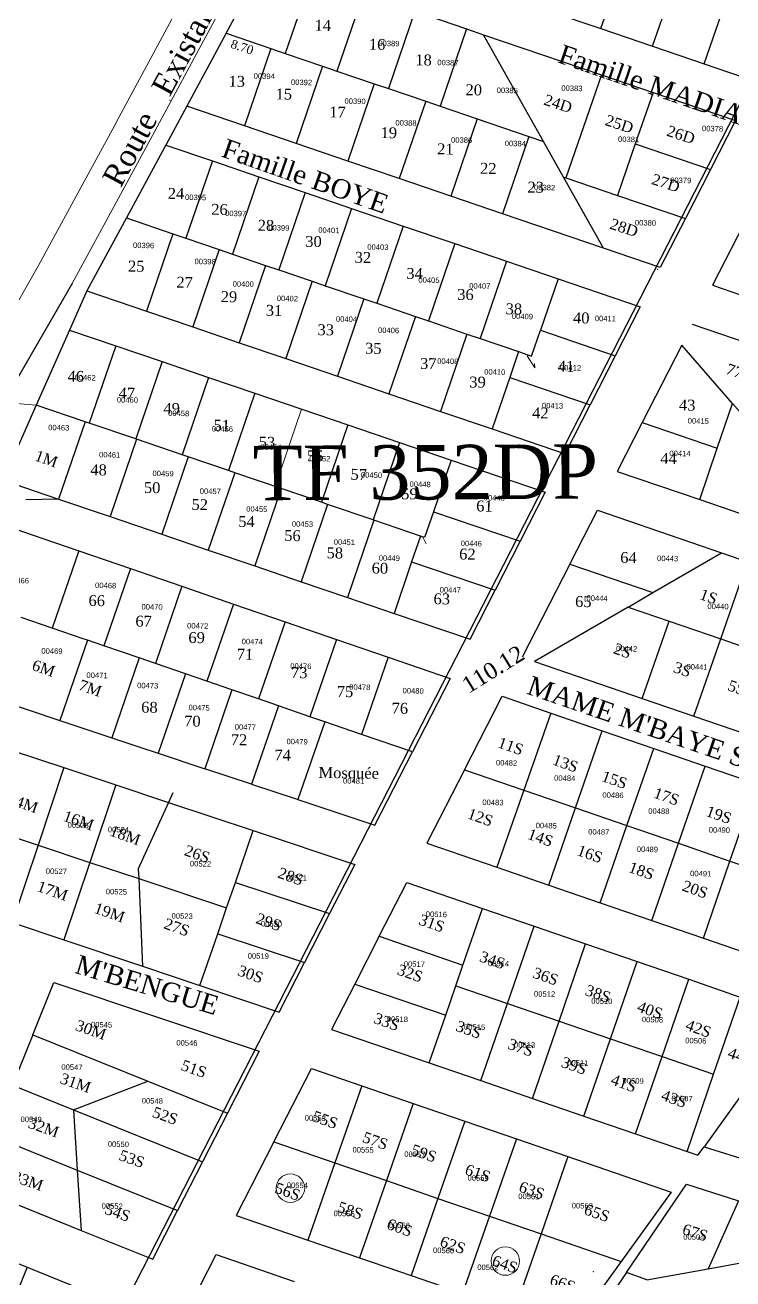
# Model space of a CAD drawing. Header units: metres. Extents: x 0 to 1324930, y 0 to 1631912.
# Drawn here: x 253159.7 to 253289.5, y 1630994.1 to 1631224.3 of the extents above; entities that cross this region are included whole.
import ezdxf
from ezdxf.enums import TextEntityAlignment as Align

# ---------------------------------------------------------------- set-up
doc = ezdxf.new("R2010")
doc.units = ezdxf.units.M
doc.header["$MEASUREMENT"] = 0
for name, color, linetype in [('A_revoir_niveau_0', 7, 'Continuous'), ('limites_parcelles', 7, 'Continuous'), ('numero_lot', 7, 'Continuous'), ('numero_parcelle', 7, 'Continuous'), ('toponymie', 7, 'Continuous')]:
    doc.layers.add(name, color=color, linetype=linetype)
for name, color, linetype, lineweight in [('LESTF', 1, 'Continuous', 0), ('Réquisition', 240, 'Continuous', 0), ('TF352DP', 3, 'Continuous', 0)]:
    doc.layers.add(name, color=color, linetype=linetype, lineweight=lineweight)
doc.styles.get("Standard").update_dxf_attribs({"font": 'txt.shx'})
doc.styles.add('Style-Arial', font='arial.ttf')

msp = doc.modelspace()

# ---------------------------------------------------------------- linework, layer by layer
at = {"layer": 'A_revoir_niveau_0', "lineweight": 13}
for p, q in [((253194.69533, 1631240.47072), (253176.46337, 1631206.54117)), ((253200.86149, 1631237.15735), (253182.62953, 1631203.2278)), ((253186.14316, 1631210.48168), (253186.46784, 1631210.37086)), ((253176.47745, 1631206.56724), (253161.82082, 1631179.56609)), ((253182.62953, 1631203.2278), (253168.29725, 1631176.82417)), ((253161.82082, 1631179.56609), (253105.22227, 1631080.55091)), ((253251.79324, 1631163.55152), (253253.18495, 1631161.35087)), ((253253.18495, 1631161.35087), (253253.13191, 1631162.16397)), ((253158.0256, 1631154.79647), (253161.7246, 1631154.51133)), ((253210.36541, 1631153.75729), (253205.51897, 1631139.55846)), ((253179.96778, 1631148.2841), (253179.96551, 1631148.27744)), ((253232.55631, 1631130.39525), (253233.24287, 1631129.04129))]:
    msp.add_line(p, q, dxfattribs=at)
at = {"layer": 'LESTF', "ltscale": 39.37}
msp.add_point((253263.89743, 1630995.40691), dxfattribs=at)
at = {"layer": 'limites_parcelles'}
for p, q in [((253265.29641, 1631223.62624), (253270.18741, 1631237.80711)), ((253196.54188, 1631222.78216), (253203.73821, 1631236.17545)), ((253212.24296, 1631233.27391), (253207.39712, 1631219.07685)), ((253274.76134, 1631220.39882), (253279.65228, 1631234.57952)), ((253284.22628, 1631217.1714), (253289.11716, 1631231.35193)), ((253221.70731, 1631230.04498), (253216.86102, 1631215.84657)), ((253231.17167, 1631226.81606), (253226.32491, 1631212.61629)), ((253231.17167, 1631226.81606), (253240.63602, 1631223.58713)), ((253255.83147, 1631226.85365), (253265.29641, 1631223.62624)), ((253196.54188, 1631222.78216), (253189.34546, 1631209.3887)), ((253196.54188, 1631222.78216), (253204.77591, 1631219.97154)), ((253240.63602, 1631223.58713), (253235.7888, 1631209.38601)), ((253240.63602, 1631223.58713), (253243.78808, 1631222.51175)), ((253254.79992, 1631202.897), (253243.78808, 1631222.51175)), ((253243.78808, 1631222.51175), (253265.40123, 1631215.13806)), ((253265.29641, 1631223.62624), (253274.76134, 1631220.39882)), ((253204.77591, 1631219.97154), (253199.93083, 1631205.7767)), ((253204.77591, 1631219.97154), (253207.39712, 1631219.07685)), ((253274.76134, 1631220.39882), (253284.22628, 1631217.1714)), ((253207.39712, 1631219.07685), (253214.2398, 1631216.74126)), ((253284.22628, 1631217.1714), (253293.69121, 1631213.94398)), ((253214.2398, 1631216.74126), (253209.39503, 1631202.54732)), ((253214.2398, 1631216.74126), (253216.86102, 1631215.84657)), ((253216.86102, 1631215.84657), (253223.7037, 1631213.51098)), ((253265.40123, 1631215.13806), (253258.88034, 1631196.2315)), ((253265.40123, 1631215.13806), (253274.86564, 1631211.90911)), ((253223.7037, 1631213.51098), (253218.85923, 1631199.31794)), ((253223.7037, 1631213.51098), (253226.32491, 1631212.61629)), ((253226.32491, 1631212.61629), (253233.16759, 1631210.2807)), ((253233.16759, 1631210.2807), (253228.32343, 1631196.08856)), ((253233.16759, 1631210.2807), (253235.7888, 1631209.38601)), ((253274.86564, 1631211.90911), (253271.60576, 1631202.45748)), ((253274.86564, 1631211.90911), (253290.00751, 1631206.7432)), ((253189.34546, 1631209.3887), (253185.50736, 1631202.24552)), ((253199.93083, 1631205.7767), (253189.34546, 1631209.3887)), ((253235.7888, 1631209.38601), (253242.63148, 1631207.05042)), ((253209.39503, 1631202.54732), (253199.93083, 1631205.7767)), ((253242.63148, 1631207.05042), (253237.78764, 1631192.85918)), ((253242.63148, 1631207.05042), (253252.09538, 1631203.82014)), ((253290.00751, 1631206.7432), (253285.404, 1631197.75218)), ((253252.09538, 1631203.82014), (253247.25184, 1631189.6298)), ((253252.09538, 1631203.82014), (253254.79992, 1631202.897)), ((253185.26916, 1631201.80219), (253178.25119, 1631188.87253)), ((253185.50736, 1631202.24552), (253185.26916, 1631201.80219)), ((253185.50736, 1631202.24552), (253194.02489, 1631199.33826)), ((253218.85923, 1631199.31794), (253209.39503, 1631202.54732)), ((253258.4628, 1631196.37388), (253254.79992, 1631202.897)), ((253271.60576, 1631202.45748), (253268.34521, 1631193.00391)), ((253271.60576, 1631202.45748), (253285.404, 1631197.75218)), ((253194.02489, 1631199.33826), (253189.17947, 1631185.14241)), ((253194.02489, 1631199.33826), (253202.5424, 1631196.431)), ((253228.32343, 1631196.08856), (253218.85923, 1631199.31794)), ((253202.5424, 1631196.431), (253197.69698, 1631182.23516)), ((253202.5424, 1631196.431), (253211.0599, 1631193.52375)), ((253237.78764, 1631192.85918), (253228.32343, 1631196.08856)), ((253265.8045, 1631183.29925), (253258.4628, 1631196.37388)), ((253258.4628, 1631196.37388), (253258.88034, 1631196.2315)), ((253258.88034, 1631196.2315), (253268.34521, 1631193.00391)), ((253285.404, 1631197.75218), (253280.79849, 1631188.75725)), ((253211.0599, 1631193.52375), (253206.21448, 1631179.32791)), ((253211.0599, 1631193.52375), (253219.57741, 1631190.6165)), ((253247.25184, 1631189.6298), (253237.78764, 1631192.85918)), ((253268.34521, 1631193.00391), (253280.79849, 1631188.75725)), ((253219.57741, 1631190.6165), (253214.73199, 1631176.42066)), ((253219.57741, 1631190.6165), (253229.0413, 1631187.38622)), ((253265.8045, 1631183.29925), (253247.25184, 1631189.6298)), ((253292.67205, 1631189.99101), (253285.76998, 1631176.4965)), ((253178.25119, 1631188.87253), (253170.99099, 1631175.49657)), ((253178.25119, 1631188.87253), (253186.76833, 1631185.9654)), ((253229.0413, 1631187.38622), (253224.19588, 1631173.19038)), ((253229.0413, 1631187.38622), (253238.50519, 1631184.15594)), ((253280.79849, 1631188.75725), (253276.18956, 1631179.75565)), ((253186.76833, 1631185.9654), (253181.92208, 1631171.76714)), ((253186.76833, 1631185.9654), (253189.17947, 1631185.14241)), ((253189.17947, 1631185.14241), (253195.28583, 1631183.05815)), ((253195.28583, 1631183.05815), (253190.43998, 1631168.86104)), ((253195.28583, 1631183.05815), (253197.69698, 1631182.23516)), ((253238.50519, 1631184.15594), (253233.65977, 1631169.9601)), ((253238.50519, 1631184.15594), (253247.96909, 1631180.92566)), ((253276.18956, 1631179.75565), (253265.8045, 1631183.29925)), ((253197.69698, 1631182.23516), (253203.80334, 1631180.1509)), ((253203.80334, 1631180.1509), (253198.95788, 1631165.95493)), ((253203.80334, 1631180.1509), (253206.21448, 1631179.32791)), ((253247.96909, 1631180.92566), (253243.12367, 1631166.72982)), ((253247.96909, 1631180.92566), (253257.43298, 1631177.69538)), ((253206.21448, 1631179.32791), (253212.32084, 1631177.24365)), ((253257.43298, 1631177.69538), (253254.2027, 1631168.23149)), ((253257.43298, 1631177.69538), (253272.5176, 1631172.5466)), ((253168.29725, 1631176.82417), (253106.89879, 1631070.53971)), ((253170.99099, 1631175.49657), (253167.80618, 1631168.28389)), ((253170.99099, 1631175.49657), (253181.92208, 1631171.76714)), ((253212.32084, 1631177.24365), (253207.47577, 1631163.04883)), ((253212.32084, 1631177.24365), (253214.73199, 1631176.42066)), ((253214.73199, 1631176.42066), (253221.80067, 1631174.00793)), ((253285.76998, 1631176.4965), (253299.35405, 1631171.86423)), ((253221.80067, 1631174.00793), (253216.95604, 1631159.81439)), ((253221.80067, 1631174.00793), (253224.19588, 1631173.19038)), ((253224.19588, 1631173.19038), (253231.26456, 1631170.77765)), ((253181.92208, 1631171.76714), (253190.43998, 1631168.86104)), ((253231.26456, 1631170.77765), (253226.42036, 1631156.58539)), ((253231.26456, 1631170.77765), (253233.65977, 1631169.9601)), ((253272.5176, 1631172.5466), (253267.91672, 1631163.55047)), ((253190.43998, 1631168.86104), (253198.95788, 1631165.95493)), ((253233.65977, 1631169.9601), (253240.72846, 1631167.54737)), ((253299.45599, 1631163.37711), (253282.08887, 1631169.29942)), ((253167.80618, 1631168.28389), (253161.72478, 1631154.51127)), ((253167.80618, 1631168.28389), (253176.29539, 1631165.3863)), ((253240.72846, 1631167.54737), (253235.88469, 1631153.35638)), ((253240.72846, 1631167.54737), (253243.12367, 1631166.72982)), ((253243.12367, 1631166.72982), (253250.19235, 1631164.31709)), ((253252.58756, 1631163.49954), (253254.2027, 1631168.23149)), ((253254.2027, 1631168.23149), (253267.91672, 1631163.55047)), ((253176.29539, 1631165.3863), (253171.45033, 1631151.1915)), ((253176.29539, 1631165.3863), (253184.8129, 1631162.47905)), ((253198.95788, 1631165.95493), (253207.47577, 1631163.04883)), ((253250.19235, 1631164.31709), (253248.57721, 1631159.58514)), ((253250.19235, 1631164.31709), (253252.58756, 1631163.49954)), ((253280.14077, 1631165.4906), (253272.88612, 1631151.30674)), ((253289.45653, 1631154.82357), (253280.14077, 1631165.4906)), ((253184.8129, 1631162.47905), (253179.96778, 1631148.2841)), ((253184.8129, 1631162.47905), (253193.3304, 1631159.57179)), ((253207.47577, 1631163.04883), (253216.95604, 1631159.81439)), ((253267.91672, 1631163.55047), (253263.31584, 1631154.55435)), ((253193.3304, 1631159.57179), (253188.48524, 1631145.3767)), ((253193.3304, 1631159.57179), (253201.84791, 1631156.66454)), ((253216.95604, 1631159.81439), (253226.42036, 1631156.58539)), ((253248.57721, 1631159.58514), (253245.34902, 1631150.12738)), ((253248.57721, 1631159.58514), (253263.31584, 1631154.55435)), ((253201.84791, 1631156.66454), (253197.0027, 1631142.46931)), ((253201.84791, 1631156.66454), (253218.88292, 1631150.85004)), ((253226.42036, 1631156.58539), (253235.88469, 1631153.35638)), ((253286.65602, 1631146.61111), (253289.45653, 1631154.82357)), ((253294.51007, 1631149.037), (253289.45653, 1631154.82357)), ((253161.72478, 1631154.51127), (253155.64234, 1631140.73631)), ((253170.67889, 1631151.45482), (253161.72478, 1631154.51127)), ((253235.88469, 1631153.35638), (253245.34902, 1631150.12738)), ((253258.71889, 1631145.5659), (253263.31584, 1631154.55435)), ((253170.67889, 1631151.45482), (253165.83311, 1631137.25793)), ((253171.45033, 1631151.1915), (253170.67889, 1631151.45482)), ((253179.96778, 1631148.2841), (253171.45033, 1631151.1915)), ((253218.88292, 1631150.85004), (253214.03761, 1631136.65452)), ((253218.88292, 1631150.85004), (253228.34681, 1631147.61976)), ((253245.34902, 1631150.12738), (253258.71889, 1631145.5659)), ((253272.88612, 1631151.30674), (253268.28474, 1631142.3104)), ((253272.88612, 1631151.30674), (253286.65602, 1631146.61111)), ((253180.14273, 1631148.22439), (253175.297, 1631134.02765)), ((253180.14273, 1631148.22439), (253179.96778, 1631148.2841)), ((253188.48524, 1631145.3767), (253180.14273, 1631148.22439)), ((253228.34681, 1631147.61976), (253223.50145, 1631133.42408)), ((253228.34681, 1631147.61976), (253237.81071, 1631144.38948)), ((253283.42845, 1631137.14629), (253286.65602, 1631146.61111)), ((253189.60657, 1631144.99394), (253184.7609, 1631130.79737)), ((253189.60657, 1631144.99394), (253188.48524, 1631145.3767)), ((253197.0027, 1631142.46931), (253189.60657, 1631144.99394)), ((253237.81071, 1631144.38948), (253234.58042, 1631134.92558)), ((253237.81071, 1631144.38948), (253255.09801, 1631138.48886)), ((253198.12402, 1631142.08655), (253193.2784, 1631127.89012)), ((253198.12402, 1631142.08655), (253197.0027, 1631142.46931)), ((253206.64148, 1631139.17915), (253198.12402, 1631142.08655)), ((253268.28474, 1631142.3104), (253283.42845, 1631137.14629)), ((253155.64234, 1631140.73631), (253165.83311, 1631137.25793)), ((253206.64148, 1631139.17915), (253201.79591, 1631124.98287)), ((253214.03761, 1631136.65452), (253206.64148, 1631139.17915)), ((253165.83311, 1631137.25793), (253159.8175, 1631137.09686)), ((253165.83311, 1631137.25793), (253175.297, 1631134.02765)), ((253215.15893, 1631136.27176), (253210.31341, 1631122.07561)), ((253215.15893, 1631136.27176), (253214.03761, 1631136.65452)), ((253223.50145, 1631133.42408), (253215.15893, 1631136.27176)), ((253255.09801, 1631138.48886), (253250.49683, 1631129.49289)), ((253283.42845, 1631137.14629), (253296.54048, 1631132.675)), ((253175.297, 1631134.02765), (253184.7609, 1631130.79737)), ((253234.58042, 1631134.92558), (253232.96529, 1631130.19364)), ((253234.58042, 1631134.92558), (253250.49683, 1631129.49289)), ((253259.58998, 1631125.31092), (253264.64954, 1631135.20307)), ((253264.64954, 1631135.20307), (253287.4178, 1631127.37065)), ((253154.40566, 1631132.94203), (253162.93345, 1631130.00842)), ((253223.67639, 1631133.36436), (253218.83091, 1631119.16836)), ((253223.67639, 1631133.36436), (253223.50145, 1631133.42408)), ((253232.19384, 1631130.45697), (253223.67639, 1631133.36436)), ((253162.93345, 1631130.00842), (253169.53551, 1631127.73745)), ((253184.7609, 1631130.79737), (253193.2784, 1631127.89012)), ((253232.19384, 1631130.45697), (253230.5787, 1631125.725)), ((253232.96529, 1631130.19364), (253232.19384, 1631130.45697)), ((253250.49683, 1631129.49289), (253245.89564, 1631120.49692)), ((253169.53551, 1631127.73745), (253164.65608, 1631113.55333)), ((253169.53551, 1631127.73745), (253178.99171, 1631124.48472)), ((253193.2784, 1631127.89012), (253201.79591, 1631124.98287)), ((253274.84815, 1631120.06191), (253287.4178, 1631127.37065)), ((253287.4178, 1631127.37065), (253292.21373, 1631125.72139)), ((253201.79591, 1631124.98287), (253210.31341, 1631122.07561)), ((253230.5787, 1631125.725), (253227.34842, 1631116.26111)), ((253230.5787, 1631125.725), (253245.89564, 1631120.49692)), ((253259.58998, 1631125.31092), (253250.85073, 1631108.22447)), ((253259.58998, 1631125.31092), (253274.84815, 1631120.06191)), ((253287.28469, 1631111.5537), (253292.21373, 1631125.72139)), ((253178.99171, 1631124.48472), (253174.1122, 1631110.30035)), ((253178.99171, 1631124.48472), (253188.44791, 1631121.23199)), ((253188.44791, 1631121.23199), (253183.56831, 1631107.04737)), ((253188.44791, 1631121.23199), (253197.90411, 1631117.97926)), ((253210.31341, 1631122.07561), (253218.83091, 1631119.16836)), ((253241.29445, 1631111.50096), (253245.89564, 1631120.49692)), ((253197.90411, 1631117.97926), (253193.02443, 1631103.79439)), ((253197.90411, 1631117.97926), (253207.36031, 1631114.72653)), ((253218.83091, 1631119.16836), (253227.34842, 1631116.26111)), ((253270.27753, 1631117.40427), (253274.84815, 1631120.06191)), ((253164.65608, 1631113.55333), (253158.98241, 1631115.50511)), ((253227.34842, 1631116.26111), (253241.29445, 1631111.50096)), ((253270.27753, 1631117.40427), (253253.13725, 1631107.43789)), ((253270.27753, 1631117.40427), (253277.82852, 1631114.80669)), ((253170.33342, 1631111.60028), (253164.65608, 1631113.55333)), ((253207.36031, 1631114.72653), (253202.48054, 1631100.54142)), ((253207.36031, 1631114.72653), (253216.81651, 1631111.4738)), ((253272.89968, 1631100.63949), (253277.82852, 1631114.80669)), ((253277.82852, 1631114.80669), (253287.28469, 1631111.5537)), ((253171.14664, 1631111.32052), (253166.07894, 1631096.58915)), ((253171.14664, 1631111.32052), (253170.33342, 1631111.60028)), ((253174.1122, 1631110.30035), (253171.14664, 1631111.32052)), ((253216.81651, 1631111.4738), (253211.93666, 1631097.28844)), ((253216.81651, 1631111.4738), (253226.27271, 1631108.22106)), ((253282.35583, 1631097.38652), (253287.28469, 1631111.5537)), ((253287.28469, 1631111.5537), (253296.74087, 1631108.30072)), ((253180.60276, 1631108.06754), (253174.1122, 1631110.30035)), ((253180.60276, 1631108.06754), (253175.56436, 1631093.42138)), ((253183.56831, 1631107.04737), (253180.60276, 1631108.06754)), ((253189.11326, 1631105.13986), (253183.56831, 1631107.04737)), ((253226.27271, 1631108.22106), (253221.39278, 1631094.03546)), ((253226.27271, 1631108.22106), (253237.62041, 1631104.3177)), ((253253.13725, 1631107.43789), (253272.89968, 1631100.63949)), ((253189.11326, 1631105.13986), (253184.10368, 1631090.57744)), ((253193.02443, 1631103.79439), (253189.11326, 1631105.13986)), ((253237.62041, 1631104.3177), (253230.72017, 1631090.82676)), ((253197.62377, 1631102.21218), (253192.63695, 1631087.71596)), ((253197.62377, 1631102.21218), (253193.02443, 1631103.79439)), ((253202.48054, 1631100.54142), (253197.62377, 1631102.21218)), ((253153.87715, 1631100.66408), (253166.07894, 1631096.58915)), ((253206.13427, 1631099.2845), (253202.48054, 1631100.54142)), ((253240.2717, 1631087.54097), (253247.17105, 1631101.03017)), ((253247.17105, 1631101.03017), (253256.08665, 1631097.96315)), ((253272.89968, 1631100.63949), (253282.35583, 1631097.38652)), ((253206.13427, 1631099.2845), (253201.19006, 1631084.91212)), ((253211.93666, 1631097.28844), (253206.13427, 1631099.2845)), ((253214.64478, 1631096.35682), (253211.93666, 1631097.28844)), ((253256.08665, 1631097.96315), (253251.15782, 1631083.79605)), ((253256.08665, 1631097.96315), (253265.54283, 1631094.71017)), ((253282.35583, 1631097.38652), (253291.81201, 1631094.13354)), ((253166.07894, 1631096.58915), (253175.56436, 1631093.42138)), ((253214.64478, 1631096.35682), (253209.72877, 1631082.06644)), ((253221.39278, 1631094.03546), (253214.64478, 1631096.35682)), ((253175.56436, 1631093.42138), (253180.73139, 1631091.6958)), ((253230.72017, 1631090.82676), (253221.39278, 1631094.03546)), ((253260.61399, 1631080.54306), (253265.54283, 1631094.71017)), ((253265.54283, 1631094.71017), (253274.99901, 1631091.45718)), ((253157.3243, 1631091.09861), (253166.81132, 1631087.93688)), ((253180.73139, 1631091.6958), (253184.10368, 1631090.57744)), ((253184.10368, 1631090.57744), (253192.63695, 1631087.71596)), ((253223.835, 1631077.36529), (253230.72017, 1631090.82676)), ((253270.07014, 1631077.29007), (253274.99901, 1631091.45718)), ((253274.99901, 1631091.45718), (253284.45519, 1631088.2042)), ((253166.81132, 1631087.93688), (253162.06874, 1631073.70636)), ((253166.81132, 1631087.93688), (253176.29833, 1631084.77516)), ((253279.52628, 1631074.03708), (253284.45519, 1631088.2042)), ((253284.45519, 1631088.2042), (253293.91137, 1631084.95122)), ((253201.19006, 1631084.91212), (253192.63695, 1631087.71596)), ((253240.2717, 1631087.54097), (253233.37224, 1631074.05156)), ((253240.2717, 1631087.54097), (253251.15782, 1631083.79605)), ((253176.29833, 1631084.77516), (253171.55575, 1631070.54464)), ((253176.29833, 1631084.77516), (253185.99887, 1631081.54229)), ((253186.79518, 1631083.28689), (253185.99887, 1631081.54229)), ((253201.19006, 1631084.91212), (253209.58418, 1631082.11463)), ((253251.15782, 1631083.79605), (253246.22892, 1631069.62879)), ((253251.15782, 1631083.79605), (253260.61399, 1631080.54306)), ((253288.98243, 1631070.78409), (253293.91137, 1631084.95122)), ((253185.99887, 1631081.54229), (253180.42971, 1631069.34109)), ((253185.99887, 1631081.54229), (253201.53162, 1631076.36572)), ((253209.58418, 1631082.11463), (253209.72877, 1631082.06644)), ((253209.72877, 1631082.06644), (253223.835, 1631077.36529)), ((253255.73452, 1631066.3588), (253260.61397, 1631080.54298)), ((253260.61397, 1631080.54298), (253260.61399, 1631080.54306)), ((253260.61399, 1631080.54306), (253270.07014, 1631077.29007)), ((253152.58172, 1631076.86808), (253162.06874, 1631073.70636)), ((253198.26479, 1631066.86928), (253201.53162, 1631076.36572)), ((253201.53162, 1631076.36572), (253220.15009, 1631070.16077)), ((253265.19064, 1631063.10584), (253270.07012, 1631077.29001)), ((253270.07012, 1631077.29001), (253270.07014, 1631077.29007)), ((253270.07014, 1631077.29007), (253279.52628, 1631074.03708)), ((253233.37224, 1631074.05156), (253246.22892, 1631069.62879)), ((253162.06874, 1631073.70636), (253157.32615, 1631059.47583)), ((253162.06874, 1631073.70636), (253171.55575, 1631070.54464)), ((253274.64677, 1631059.85288), (253279.52627, 1631074.03704)), ((253279.52627, 1631074.03704), (253279.52628, 1631074.03708)), ((253279.52628, 1631074.03708), (253288.98243, 1631070.78409)), ((253171.55575, 1631070.54464), (253166.81317, 1631056.31411)), ((253171.55575, 1631070.54464), (253180.51054, 1631067.56029)), ((253220.15009, 1631070.16077), (253215.54143, 1631061.15018)), ((253246.22892, 1631069.62879), (253255.73452, 1631066.3588)), ((253284.10289, 1631056.59991), (253288.98242, 1631070.78407)), ((253288.98242, 1631070.78407), (253288.98243, 1631070.78409)), ((253288.98243, 1631070.78409), (253298.43857, 1631067.53111)), ((253180.42971, 1631069.34109), (253180.51054, 1631067.56029)), ((253180.51054, 1631067.56029), (253181.23918, 1631051.50638)), ((253180.51054, 1631067.56029), (253196.65195, 1631062.18088)), ((253196.65195, 1631062.18088), (253198.26479, 1631066.86928)), ((253198.26479, 1631066.86928), (253215.54143, 1631061.15018)), ((253224.633, 1631056.96511), (253229.69256, 1631066.85727)), ((253229.69256, 1631066.85727), (253243.5831, 1631062.07884)), ((253255.73452, 1631066.3588), (253265.19064, 1631063.10584)), ((253265.19064, 1631063.10584), (253274.64677, 1631059.85288)), ((253195.01156, 1631057.4124), (253196.65195, 1631062.18088)), ((253215.54143, 1631061.15018), (253210.94183, 1631052.15731)), ((253240.00484, 1631051.67711), (253243.5831, 1631062.07884)), ((253243.5831, 1631062.07884), (253253.03922, 1631058.82588)), ((253157.32615, 1631059.47583), (253166.81317, 1631056.31411)), ((253248.15977, 1631044.64169), (253253.03922, 1631058.82588)), ((253253.03922, 1631058.82588), (253262.49534, 1631055.57291)), ((253274.64677, 1631059.85288), (253284.10289, 1631056.59991)), ((253166.81317, 1631056.31411), (253181.23918, 1631051.50638)), ((253191.75854, 1631047.95612), (253195.01156, 1631057.4124)), ((253195.01156, 1631057.4124), (253210.94183, 1631052.15731)), ((253224.633, 1631056.96511), (253220.14838, 1631048.19706)), ((253224.633, 1631056.96511), (253240.00484, 1631051.67711)), ((253284.10289, 1631056.59991), (253293.55901, 1631053.34695)), ((253257.61589, 1631041.38873), (253262.49534, 1631055.57291)), ((253262.49534, 1631055.57291), (253271.95146, 1631052.31995)), ((253181.23918, 1631051.50638), (253191.75854, 1631047.95612)), ((253206.2854, 1631043.05334), (253210.94183, 1631052.15731)), ((253238.70365, 1631047.89466), (253240.00484, 1631051.67711)), ((253267.07201, 1631038.13577), (253271.95146, 1631052.31995)), ((253271.95146, 1631052.31995), (253281.40758, 1631049.06699)), ((253276.52814, 1631034.8828), (253281.40758, 1631049.06699)), ((253281.40758, 1631049.06699), (253290.8637, 1631045.81402)), ((253161.10293, 1631038.89935), (253164.96011, 1631048.4633)), ((253164.96011, 1631048.4633), (253202.62045, 1631035.88785)), ((253191.75854, 1631047.95612), (253206.2854, 1631043.05334)), ((253220.14838, 1631048.19706), (253215.89375, 1631039.87866)), ((253220.14838, 1631048.19706), (253236.8332, 1631042.45739)), ((253236.8332, 1631042.45739), (253238.70365, 1631047.89466)), ((253238.70365, 1631047.89466), (253248.15977, 1631044.64169)), ((253243.28033, 1631030.45751), (253248.15977, 1631044.64169)), ((253248.15977, 1631044.64169), (253257.61589, 1631041.38873)), ((253285.98426, 1631031.62984), (253290.8637, 1631045.81402)), ((253233.82421, 1631033.71048), (253236.8332, 1631042.45739)), ((253215.89375, 1631039.87866), (253233.82421, 1631033.71048)), ((253252.73645, 1631027.20455), (253257.61589, 1631041.38873)), ((253257.61589, 1631041.38873), (253267.07201, 1631038.13577)), ((253161.10293, 1631038.89935), (253157.36262, 1631029.62518)), ((253161.10293, 1631038.89935), (253182.19752, 1631030.39181)), ((253262.19257, 1631023.95159), (253267.07201, 1631038.13577)), ((253267.07201, 1631038.13577), (253276.52814, 1631034.8828)), ((253202.62045, 1631035.88785), (253196.79767, 1631024.5035)), ((253205.31467, 1631019.19506), (253212.21407, 1631032.68437)), ((253212.21407, 1631032.68437), (253221.42437, 1631029.51597)), ((253233.82421, 1631033.71048), (253243.28033, 1631030.45751)), ((253271.64869, 1631020.69862), (253276.52814, 1631034.8828)), ((253276.52814, 1631034.8828), (253285.98426, 1631031.62984)), ((253168.53403, 1631025.1197), (253182.19752, 1631030.39181)), ((253182.19752, 1631030.39181), (253196.79767, 1631024.5035)), ((253243.28033, 1631030.45751), (253252.73645, 1631027.20455)), ((253281.10481, 1631017.44566), (253285.98426, 1631031.62984)), ((253293.73995, 1631031.52166), (253284.21516, 1631018.30938)), ((253157.36262, 1631029.62518), (253168.53403, 1631025.1197)), ((253221.42437, 1631029.51597), (253216.4955, 1631015.34879)), ((253221.42437, 1631029.51597), (253230.88043, 1631026.26302)), ((253230.88043, 1631026.26302), (253225.95168, 1631012.0958)), ((253230.88043, 1631026.26302), (253240.33673, 1631023.01)), ((253252.73645, 1631027.20455), (253262.19257, 1631023.95159)), ((253168.53403, 1631025.1197), (253169.25723, 1631014.04539)), ((253168.53403, 1631025.1197), (253192.22574, 1631015.56474)), ((253196.79767, 1631024.5035), (253192.22574, 1631015.56474)), ((253262.19257, 1631023.95159), (253271.64869, 1631020.69862)), ((253240.33673, 1631023.01), (253235.40786, 1631008.84282)), ((253240.33673, 1631023.01), (253249.79291, 1631019.75702)), ((253153.62231, 1631020.35102), (253169.25723, 1631014.04539)), ((253205.31467, 1631019.19506), (253198.41526, 1631005.70576)), ((253205.31467, 1631019.19506), (253216.4955, 1631015.34879)), ((253249.79291, 1631019.75702), (253244.86404, 1631005.58984)), ((253249.79291, 1631019.75702), (253259.24908, 1631016.50404)), ((253271.64869, 1631020.69862), (253281.10481, 1631017.44566)), ((253259.24908, 1631016.50404), (253254.32022, 1631002.33685)), ((253259.24908, 1631016.50404), (253278.21117, 1631009.98096)), ((253281.10481, 1631017.44566), (253283.09816, 1631016.75993)), ((253283.09816, 1631016.75993), (253284.21516, 1631018.30938)), ((253284.21516, 1631018.30938), (253298.68481, 1631013.75498)), ((253192.22574, 1631015.56474), (253187.65381, 1631006.62597)), ((253216.4955, 1631015.34879), (253211.56664, 1631001.18161)), ((253216.4955, 1631015.34879), (253225.95168, 1631012.0958)), ((253169.25723, 1631014.04539), (253169.98042, 1631002.97108)), ((253169.25723, 1631014.04539), (253187.65381, 1631006.62597)), ((253225.95168, 1631012.0958), (253221.02282, 1630997.92862)), ((253225.95168, 1631012.0958), (253235.40786, 1631008.84282)), ((253149.882, 1631011.07686), (253169.98042, 1631002.97108)), ((253278.21117, 1631009.98096), (253269.04807, 1630997.27038)), ((253270.00142, 1630995.23408), (253280.99363, 1631011.44371)), ((253280.99363, 1631011.44371), (253290.52165, 1631008.40778)), ((253235.40786, 1631008.84282), (253230.479, 1630994.67564)), ((253235.40786, 1631008.84282), (253244.86404, 1631005.58984)), ((253290.52165, 1631008.40778), (253284.96118, 1630995.92511)), ((253183.08188, 1630997.6872), (253187.65381, 1631006.62597)), ((253198.41526, 1631005.70576), (253211.56664, 1631001.18161)), ((253244.86404, 1631005.58984), (253239.93517, 1630991.42266)), ((253244.86404, 1631005.58984), (253254.32022, 1631002.33685)), ((253169.98042, 1631002.97108), (253183.08188, 1630997.6872)), ((253146.14169, 1631001.8027), (253160.05294, 1630996.19223)), ((253211.56664, 1631001.18161), (253221.02282, 1630997.92862)), ((253254.32022, 1631002.33685), (253249.85822, 1630989.51161)), ((253254.32022, 1631002.33685), (253269.04807, 1630997.27038)), ((253190.13598, 1630989.51859), (253194.73558, 1630998.51146)), ((253194.73558, 1630998.51146), (253209.06287, 1630993.58279)), ((253284.96118, 1630995.92511), (253305.8962, 1630999.72394)), ((253160.05294, 1630996.19223), (253156.31263, 1630986.91807)), ((253160.05294, 1630996.19223), (253178.50995, 1630988.74844)), ((253221.02282, 1630997.92862), (253230.479, 1630994.67564)), ((253269.04807, 1630997.27038), (253265.53269, 1630992.39403)), ((253273.73584, 1630993.88818), (253284.96118, 1630995.92511)), ((253230.479, 1630994.67564), (253239.93517, 1630991.42266)), ((253270.00142, 1630995.23408), (253268.43665, 1630992.92661)), ((253273.73584, 1630993.88818), (253270.00142, 1630995.23408))]:
    msp.add_line(p, q, dxfattribs=at)
at = {"layer": 'numero_lot', "color": 7, "linetype": 'Continuous', "lineweight": 0}
for centre in [(253208.35231, 1631010.72435), (253247.77665, 1630997.32428)]:
    msp.add_circle(centre, 2.61034, dxfattribs=at)
at = {"layer": 'Réquisition', "color": 3, "linetype": 'Continuous', "lineweight": 30, "flags": 128}
msp.add_lwpolyline([(252787.34363, 1631264.56264), (252785.57218, 1631266.59051), (252919.67487, 1631550.18112), (253390.59576, 1631404.86773), (253306.19364, 1631240.01125), (253168.72206, 1630971.49661), (253153.60372, 1630907.48978), (253094.07384, 1630867.53995), (253056.73275, 1630885.56241), (253022.25866, 1630902.19928), (252999.27585, 1630926.56402), (252977.69769, 1631019.6167), (252971.26818, 1631047.34472), (252936.0215, 1631044.60745), (252827.13568, 1631095.21058), (252828.79753, 1631106.77909), (252825.9435, 1631119.5049), (252825.16973, 1631185.88185), (252815.5313, 1631221.34383), (252787.34363, 1631264.56264)], close=True, dxfattribs=at)
at = {"layer": 'TF352DP'}
msp.add_point((253275.70754, 1631179.45631), dxfattribs=at)

# ---------------------------------------------------------------- texts
at = {"layer": 'numero_lot', "color": 7, "linetype": 'Continuous', "lineweight": 0, "char_height": 2, "line_spacing_factor": 0.6}
for s, insert, attachment_point, rotation in [('\\fTimes New Roman|b0|i0|c00|p23;14', (253214.28079, 1631224.22835), 5, 359.1796687), ('\\fTimes New Roman|b0|i0|c00|p23;16', (253224.24867, 1631220.73421), 5, 359.1796687), ('\\fTimes New Roman|b0|i0|c00|p23;18', (253232.77683, 1631217.86486), 5, 359.1796687), ('\\fTimes New Roman|b0|i0|c00|p23;13', (253198.50284, 1631213.93951), 5, 359.1796687), ('\\fTimes New Roman|b0|i0|c00|p23;15', (253207.13569, 1631211.59898), 5, 359.1796687), ('\\fTimes New Roman|b0|i0|c00|p23;20', (253241.98161, 1631212.36829), 5, 359.1796687), ('\\fTimes New Roman|b0|i0|c00|p23;24D', (253254.66897, 1631209.70302), 7, 341.9863285), ('\\fTimes New Roman|b0|i0|c00|p23;17', (253216.98899, 1631208.31477), 5, 359.1796687), ('\\fTimes New Roman|b0|i0|c00|p23;25D', (253265.90162, 1631205.93614), 7, 341.9863285), ('\\fTimes New Roman|b0|i0|c00|p23;19', (253226.39289, 1631204.49785), 5, 359.1796687), ('\\fTimes New Roman|b0|i0|c00|p23;26D', (253277.19616, 1631203.98985), 7, 341.9863285), ('\\fTimes New Roman|b0|i0|c00|p23;21', (253236.77473, 1631201.52878), 5, 359.1796687), ('\\fTimes New Roman|b0|i0|c00|p23;22', (253244.64187, 1631197.96334), 5, 359.1796687), ('\\fTimes New Roman|b0|i0|c00|p23;27D', (253274.43187, 1631195.13096), 7, 341.9863285), ('\\fTimes New Roman|b0|i0|c00|p23;24', (253187.36049, 1631193.3614), 5, 359.1796687), ('\\fTimes New Roman|b0|i0|c00|p23;23', (253253.33756, 1631194.49647), 5, 359.1796687), ('\\fTimes New Roman|b0|i0|c00|p23;26', (253195.33878, 1631190.41818), 5, 359.1796687), ('\\fTimes New Roman|b0|i0|c00|p23;28', (253203.85716, 1631187.48938), 5, 359.1796687), ('\\fTimes New Roman|b0|i0|c00|p23;28D', (253266.76013, 1631186.91519), 7, 341.9863285), ('\\fTimes New Roman|b0|i0|c00|p23;30', (253212.58648, 1631184.53249), 5, 359.1796687), ('\\fTimes New Roman|b0|i0|c00|p23;32', (253221.64644, 1631181.60631), 5, 359.1796687), ('\\fTimes New Roman|b0|i0|c00|p23;25', (253180.06288, 1631179.99708), 5, 359.1796687), ('\\fTimes New Roman|b0|i0|c00|p23;27', (253188.9425, 1631177.0438), 5, 359.1796687), ('\\fTimes New Roman|b0|i0|c00|p23;34', (253231.12704, 1631178.65306), 5, 359.1796687), ('\\fTimes New Roman|b0|i0|c00|p23;29', (253197.06934, 1631174.38392), 5, 359.1796687), ('\\fTimes New Roman|b0|i0|c00|p23;36', (253240.46173, 1631174.79936), 5, 359.1796687), ('\\fTimes New Roman|b0|i0|c00|p23;38', (253249.33985, 1631172.14311), 5, 359.1796687), ('\\fTimes New Roman|b0|i0|c00|p23;31', (253205.34568, 1631171.87183), 5, 359.1796687), ('\\fTimes New Roman|b0|i0|c00|p23;40', (253261.69931, 1631170.49522), 5, 359.1796687), ('\\fTimes New Roman|b0|i0|c00|p23;33', (253214.82918, 1631168.31876), 5, 359.1796687), ('\\fTimes New Roman|b0|i0|c00|p23;35', (253223.56067, 1631164.91201), 5, 359.1796687), ('\\fTimes New Roman|b0|i0|c00|p23;37', (253233.6416, 1631162.11452), 5, 359.1796687), ('\\fTimes New Roman|b0|i0|c00|p23;41', (253258.88707, 1631161.61677), 5, 359.1796687), ('\\fTimes New Roman|b0|i0|c00|p23;77D', (253288.05758, 1631160.315), 7, 340.6821733), ('\\fTimes New Roman|b0|i0|c00|p23;46', (253168.98418, 1631159.77855), 5, 359.1796687), ('\\fTimes New Roman|b0|i0|c00|p23;39', (253242.67361, 1631158.70922), 5, 359.1796687), ('\\fTimes New Roman|b0|i0|c00|p23;47', (253178.34192, 1631156.68905), 5, 359.1796687), ('\\fTimes New Roman|b0|i0|c00|p23;49', (253186.56307, 1631153.87944), 5, 359.1796687), ('\\fTimes New Roman|b0|i0|c00|p23;43', (253281.13219, 1631154.49449), 5, 359.1796687), ('\\fTimes New Roman|b0|i0|c00|p23;42', (253254.20087, 1631153.06252), 5, 359.1796687), ('\\fTimes New Roman|b0|i0|c00|p23;51', (253195.75524, 1631150.77956), 5, 359.1796687), ('\\fTimes New Roman|b0|i0|c00|p23;53', (253204.04218, 1631147.66297), 5, 359.1796687), ('\\fTimes New Roman|b0|i0|c00|p23;1M', (253161.26991, 1631144.40439), 7, 340.5284343), ('\\fTimes New Roman|b0|i0|c00|p23;55', (253212.9008, 1631145.17677), 5, 359.1796687), ('\\fTimes New Roman|b0|i0|c00|p23;44', (253277.72329, 1631144.71339), 5, 359.1796687), ('\\fTimes New Roman|b0|i0|c00|p23;48', (253173.15852, 1631142.59101), 5, 359.1796687), ('\\fTimes New Roman|b0|i0|c00|p23;57', (253220.88107, 1631141.76926), 5, 359.1796687), ('\\fTimes New Roman|b0|i0|c00|p23;50', (253182.98539, 1631139.33216), 5, 359.1796687), ('\\fTimes New Roman|b0|i0|c00|p23;59', (253230.17713, 1631138.1951), 5, 359.1796687), ('\\fTimes New Roman|b0|i0|c00|p23;52', (253191.71543, 1631136.22531), 5, 359.1796687), ('\\fTimes New Roman|b0|i0|c00|p23;61', (253243.94265, 1631135.95235), 5, 359.1796687), ('\\fTimes New Roman|b0|i0|c00|p23;54', (253200.29522, 1631133.11775), 5, 359.1796687), ('\\fTimes New Roman|b0|i0|c00|p23;56', (253208.72097, 1631130.52465), 5, 359.1796687), ('\\fTimes New Roman|b0|i0|c00|p23;58', (253216.49563, 1631127.33791), 5, 359.1796687), ('\\fTimes New Roman|b0|i0|c00|p23;62', (253240.81192, 1631127.12958), 5, 359.1796687), ('\\fTimes New Roman|b0|i0|c00|p23;64', (253270.3595, 1631126.48817), 5, 359.1796687), ('\\fTimes New Roman|b0|i0|c00|p23;60', (253224.76481, 1631124.54403), 5, 359.1796687), ('\\fTimes New Roman|b0|i0|c00|p23;1S', (253283.21764, 1631118.90791), 7, 340.5284343), ('\\fTimes New Roman|b0|i0|c00|p23;66', (253172.82766, 1631118.58934), 5, 359.1796687), ('\\fTimes New Roman|b0|i0|c00|p23;63', (253236.11939, 1631118.90736), 5, 359.1796687), ('\\fTimes New Roman|b0|i0|c00|p23;65', (253262.08219, 1631118.40873), 5, 359.1796687), ('\\fTimes New Roman|b0|i0|c00|p23;67', (253181.42388, 1631114.80568), 5, 359.1796687), ('\\fTimes New Roman|b0|i0|c00|p23;69', (253191.14469, 1631111.79751), 5, 359.1796687), ('\\fTimes New Roman|b0|i0|c00|p23;71', (253200.03111, 1631108.76313), 5, 359.1796687), ('\\fTimes New Roman|b0|i0|c00|p23;2S', (253267.43171, 1631108.95068), 7, 340.5284343), ('\\fTimes New Roman|b0|i0|c00|p23;6M', (253160.74883, 1631105.92213), 7, 340.5284343), ('\\fTimes New Roman|b0|i0|c00|p23;73', (253209.96467, 1631105.35738), 5, 359.1796687), ('\\fTimes New Roman|b0|i0|c00|p23;3S', (253278.41203, 1631105.51302), 7, 340.5284343), ('\\fTimes New Roman|b0|i0|c00|p23;7M', (253169.32218, 1631102.29306), 7, 340.5284343), ('\\fTimes New Roman|b0|i0|c00|p23;5S', (253288.38919, 1631102.1765), 7, 340.5284343), ('\\fTimes New Roman|b0|i0|c00|p23;75', (253218.36847, 1631101.88957), 5, 359.1796687), ('\\fTimes New Roman|b0|i0|c00|p23;68', (253182.48613, 1631099.00145), 5, 359.1796687), ('\\fTimes New Roman|b0|i0|c00|p23;76', (253228.42809, 1631098.82214), 5, 359.1796687), ('\\fTimes New Roman|b0|i0|c00|p23;70', (253190.37191, 1631096.45804), 5, 359.1796687), ('\\fTimes New Roman|b0|i0|c00|p23;72', (253198.91893, 1631093.05377), 5, 359.1796687), ('\\fTimes New Roman|b0|i0|c00|p23;11S', (253246.19828, 1631091.69656), 7, 340.5284343), ('\\fTimes New Roman|b0|i0|c00|p23;74', (253206.92888, 1631090.23294), 5, 359.1796687), ('\\fTimes New Roman|b0|i0|c00|p23;13S', (253256.24479, 1631088.53619), 7, 340.5284343), ('\\fTimes New Roman|b0|i0|c00|p23;Mosquée', (253219.03859, 1631086.64933), 5, 359.1796687), ('\\fTimes New Roman|b0|i0|c00|p23;15S', (253265.2368, 1631085.51066), 7, 340.5284343), ('\\fTimes New Roman|b0|i0|c00|p23;17S', (253274.78547, 1631082.45573), 7, 340.5284343), ('\\fTimes New Roman|b0|i0|c00|p23;14M', (253156.24302, 1631081.42408), 7, 340.5284343), ('\\fTimes New Roman|b0|i0|c00|p23;16M', (253166.45802, 1631078.21296), 7, 340.5284343), ('\\fTimes New Roman|b0|i0|c00|p23;12S', (253240.62606, 1631078.6273), 7, 340.5284343), ('\\fTimes New Roman|b0|i0|c00|p23;19S', (253284.39086, 1631079.09386), 7, 340.5284343), ('\\fTimes New Roman|b0|i0|c00|p23;18M', (253175.00914, 1631075.49669), 7, 340.5284343), ('\\fTimes New Roman|b0|i0|c00|p23;14S', (253251.65183, 1631074.89441), 7, 340.5284343), ('\\fTimes New Roman|b0|i0|c00|p23;26S', (253188.7061, 1631071.88226), 7, 340.5284343), ('\\fTimes New Roman|b0|i0|c00|p23;16S', (253260.72595, 1631071.8899), 7, 340.5284343), ('\\fTimes New Roman|b0|i0|c00|p23;28S', (253205.84581, 1631067.78055), 7, 340.5284343), ('\\fTimes New Roman|b0|i0|c00|p23;18S', (253270.18743, 1631068.79969), 7, 340.5284343), ('\\fTimes New Roman|b0|i0|c00|p23;20S', (253280.03207, 1631065.39565), 7, 340.5284343), ('\\fTimes New Roman|b0|i0|c00|p23;17M', (253161.6995, 1631065.33263), 7, 340.5284343), ('\\fTimes New Roman|b0|i0|c00|p23;19M', (253172.1411, 1631061.31181), 7, 340.5284343), ('\\fTimes New Roman|b0|i0|c00|p23;27S', (253184.9486, 1631058.4396), 7, 340.5284343), ('\\fTimes New Roman|b0|i0|c00|p23;29S', (253201.82825, 1631059.40016), 7, 340.5284343), ('\\fTimes New Roman|b0|i0|c00|p23;31S', (253231.72197, 1631059.16921), 7, 340.5284343), ('\\fTimes New Roman|b0|i0|c00|p23;34S', (253242.85235, 1631052.4065), 7, 340.5284343), ('\\fTimes New Roman|b0|i0|c00|p23;30S', (253198.47932, 1631049.82922), 7, 340.5284343), ('\\fTimes New Roman|b0|i0|c00|p23;32S', (253227.75394, 1631049.99096), 7, 340.5284343), ('\\fTimes New Roman|b0|i0|c00|p23;36S', (253252.60542, 1631049.42685), 7, 340.5284343), ('\\fTimes New Roman|b0|i0|c00|p23;38S', (253262.23405, 1631046.22059), 7, 340.5284343), ('\\fTimes New Roman|b0|i0|c00|p23;40S', (253271.77183, 1631043.21687), 7, 340.5284343), ('\\fTimes New Roman|b0|i0|c00|p23;33S', (253223.44523, 1631041.07427), 7, 340.5284343), ('\\fTimes New Roman|b0|i0|c00|p23;30M', (253168.73, 1631039.76482), 7, 340.5284343), ('\\fTimes New Roman|b0|i0|c00|p23;35S', (253238.51447, 1631039.64324), 7, 340.5284343), ('\\fTimes New Roman|b0|i0|c00|p23;42S', (253280.6455, 1631039.83151), 7, 340.5284343), ('\\fTimes New Roman|b0|i0|c00|p23;37S', (253248.04981, 1631036.35857), 7, 340.5284343), ('\\fTimes New Roman|b0|i0|c00|p23;44S', (253288.39329, 1631034.72793), 7, 340.5284343), ('\\fTimes New Roman|b0|i0|c00|p23;51S', (253188.08987, 1631032.44576), 7, 340.5284343), ('\\fTimes New Roman|b0|i0|c00|p23;39S', (253257.84524, 1631033.02827), 7, 340.5284343), ('\\fTimes New Roman|b0|i0|c00|p23;31M', (253165.9195, 1631030.02452), 7, 340.5284343), ('\\fTimes New Roman|b0|i0|c00|p23;41S', (253266.94292, 1631029.80806), 7, 340.5284343), ('\\fTimes New Roman|b0|i0|c00|p23;43S', (253276.18788, 1631026.94852), 7, 340.5284343), ('\\fTimes New Roman|b0|i0|c00|p23;32M', (253160.05669, 1631021.85279), 7, 340.5284343), ('\\fTimes New Roman|b0|i0|c00|p23;52S', (253182.8188, 1631023.82617), 7, 340.5284343), ('\\fTimes New Roman|b0|i0|c00|p23;55S', (253212.15759, 1631023.07803), 7, 340.5284343), ('\\fTimes New Roman|b0|i0|c00|p23;57S', (253221.36143, 1631019.22691), 7, 340.5284343), ('\\fTimes New Roman|b0|i0|c00|p23;53S', (253176.70725, 1631015.92449), 7, 340.5284343), ('\\fTimes New Roman|b0|i0|c00|p23;59S', (253230.26843, 1631016.93223), 7, 340.5284343), ('\\fTimes New Roman|b0|i0|c00|p23;61S', (253240.16866, 1631013.2921), 7, 340.5284343), ('\\fTimes New Roman|b0|i0|c00|p23;33M', (253157.16589, 1631012.03549), 7, 340.5284343), ('\\fTimes New Roman|b0|i0|c00|p23;56S', (253205.27277, 1631009.90646), 7, 340.5284343), ('\\fTimes New Roman|b0|i0|c00|p23;63S', (253250.06283, 1631010.12888), 7, 340.5284343), ('\\fTimes New Roman|b0|i0|c00|p23;54S', (253174.09386, 1631006.04209), 7, 340.5284343), ('\\fTimes New Roman|b0|i0|c00|p23;58S', (253216.76681, 1631006.42534), 7, 340.5284343), ('\\fTimes New Roman|b0|i0|c00|p23;65S', (253262.02576, 1631005.98276), 7, 340.5284343), ('\\fTimes New Roman|b0|i0|c00|p23;60S', (253225.82596, 1631003.2938), 7, 340.5284343), ('\\fTimes New Roman|b0|i0|c00|p23;67S', (253280.05032, 1631002.33305), 7, 341.8384063), ('\\fTimes New Roman|b0|i0|c00|p23;62S', (253235.57978, 1631000.09391), 7, 340.5284343), ('\\fTimes New Roman|b0|i0|c00|p23;64S', (253245.13805, 1630996.56588), 7, 340.5284343), ('\\fTimes New Roman|b0|i0|c00|p23;66S', (253255.74345, 1630993.07257), 7, 340.5284343)]:
    msp.add_mtext(s, dxfattribs=dict(at, insert=insert, attachment_point=attachment_point, rotation=rotation))
at = {"layer": 'numero_parcelle', "color": 5, "lineweight": 0, "style": 'Style-Arial'}
for s, rotation, p in [('00389', 358.92, (253224.48444, 1631221.44154)), ('00387', 358.92, (253235.30835, 1631217.92154)), ('00394', 358.92, (253201.61158, 1631215.43645)), ('00392', 358.92, (253208.45586, 1631214.3008)), ('00385', 358.92, (253246.19227, 1631212.82019)), ('00383', 358.92, (253258.04921, 1631213.21406)), ('00390', 358.92, (253218.27966, 1631210.83899)), ('00388', 358.92, (253227.61663, 1631206.85354)), ('00378', 358.92, (253283.85838, 1631205.80952)), ('00386', 358.92, (253237.82526, 1631203.70215)), ('00384', 358.92, (253247.67153, 1631203.06913)), ('00381', 358.92, (253268.45217, 1631203.84197)), ('00379', 358.92, (253278.01393, 1631196.30293)), ('00382', 358.92, (253253.04185, 1631194.99314)), ('00395', 358.92, (253189.0249, 1631193.18175)), ('00397', 358.92, (253196.371, 1631190.22908)), ('00399', 358.92, (253204.29176, 1631187.59566)), ('00401', 358.92, (253213.46393, 1631187.13926)), ('00380', 358.92, (253271.54987, 1631188.50918)), ('00396', 358.92, (253179.48107, 1631184.3627)), ('00403', 358.92, (253222.46104, 1631184.05097)), ('00398', 358.92, (253190.77447, 1631181.39108)), ('00405', 358.92, (253231.83222, 1631177.98993)), ('00400', 358.92, (253197.75649, 1631177.27159)), ('00407', 358.92, (253241.15572, 1631176.90675)), ('00402', 358.92, (253205.86818, 1631174.61495)), ('00404', 358.92, (253216.70366, 1631170.82384)), ('00409', 358.92, (253248.98065, 1631171.32574)), ('00411', 358.92, (253264.1952, 1631170.93067)), ('00406', 358.92, (253224.41788, 1631168.76137)), ('00408', 358.92, (253235.28299, 1631163.09659)), ('00412', 358.92, (253257.80244, 1631161.89362)), ('00462', 358.92, (253168.76035, 1631160.07959)), ('00410', 358.92, (253243.90235, 1631161.11671)), ('00460', 358.92, (253176.51953, 1631155.98503)), ('00413', 358.92, (253254.49711, 1631154.92659)), ('00458', 358.92, (253185.91255, 1631153.52808)), ('00463', 358.92, (253163.92047, 1631150.89977)), ('00456', 358.92, (253193.93845, 1631150.66553)), ('00415', 358.92, (253281.2348, 1631152.13595)), ('00461', 358.92, (253173.25647, 1631145.91434)), ('00454', 358.92, (253202.85069, 1631147.32215)), ('00414', 358.92, (253277.87602, 1631146.15565)), ('00452', 358.92, (253211.8043, 1631145.2183)), ('00459', 358.92, (253183.0551, 1631142.47833)), ('00450', 358.92, (253221.29119, 1631142.19417)), ('00457', 358.92, (253191.7191, 1631139.21535)), ('00448', 358.92, (253230.2084, 1631140.49348)), ('00445', 358.92, (253243.81323, 1631138.00747)), ('00455', 358.92, (253200.25202, 1631135.95372)), ('00453', 358.92, (253208.62421, 1631133.20976)), ('00451', 358.92, (253216.31238, 1631129.88468)), ('00446', 358.92, (253239.59609, 1631129.62524)), ('00449', 358.92, (253224.56194, 1631126.94157)), ('00443', 358.92, (253275.61086, 1631126.87893)), ('00466', 358.92, (253156.51889, 1631122.8237)), ('00468', 358.92, (253172.52215, 1631121.92159)), ('00447', 358.92, (253235.74312, 1631121.10397)), ('00470', 358.92, (253181.03938, 1631117.98433)), ('00444', 358.92, (253262.66922, 1631119.57537)), ('00440', 358.92, (253284.85595, 1631118.06886)), ('00472', 358.92, (253189.40386, 1631114.50609)), ('00474', 358.92, (253199.42004, 1631111.61199)), ('00469', 358.92, (253162.67543, 1631109.87882)), ('00442', 358.92, (253268.09635, 1631110.30493)), ('00476', 358.92, (253208.33249, 1631107.10561)), ('00441', 358.92, (253281.00525, 1631106.97317)), ('00471', 358.92, (253170.9401, 1631105.42076)), ('00473', 358.92, (253180.23925, 1631103.53099)), ('00478', 358.92, (253219.14511, 1631103.24756)), ('00480', 358.92, (253228.93633, 1631102.58228)), ('00475', 358.92, (253189.66973, 1631099.47836)), ('00477', 358.92, (253198.14539, 1631095.92129)), ('00479', 358.92, (253207.64447, 1631093.25292)), ('00482', 358.92, (253246.06387, 1631089.34859)), ('00481', 358.92, (253218.00623, 1631086.0256)), ('00484', 358.92, (253256.73437, 1631086.5428)), ('00486', 358.92, (253265.5892, 1631083.41085)), ('00483', 358.92, (253243.56538, 1631082.08321)), ('00488', 358.92, (253273.9998, 1631080.48711)), ('00526', 358.92, (253167.4859, 1631077.88244)), ('00524', 358.92, (253174.87243, 1631077.08251)), ('00485', 358.92, (253253.34944, 1631077.82437)), ('00487', 358.92, (253262.97914, 1631076.66489)), ('00490', 358.92, (253285.09949, 1631077.02236)), ('00489', 358.92, (253271.89621, 1631073.46639)), ('00527', 358.92, (253163.48183, 1631069.44252)), ('00522', 358.92, (253189.92242, 1631070.8161)), ('00521', 358.92, (253207.49815, 1631068.23377)), ('00491', 358.92, (253281.67382, 1631069.01437)), ('00525', 358.92, (253174.49215, 1631065.69067)), ('00523', 358.92, (253186.55677, 1631061.22677)), ('00516', 358.92, (253233.18498, 1631061.5379)), ('00520', 358.92, (253202.94708, 1631059.79415)), ('00519', 358.92, (253200.52404, 1631053.87909)), ('00517', 358.92, (253229.14567, 1631052.39432)), ('00514', 358.92, (253244.58646, 1631052.48722)), ('00512', 358.92, (253253.03853, 1631046.90861)), ('00510', 358.92, (253263.53492, 1631045.58548)), ('00518', 358.92, (253226.03817, 1631042.28222)), ('00508', 358.92, (253272.8326, 1631042.19891)), ('00545', 358.92, (253171.7718, 1631041.26211)), ('00515', 358.92, (253240.20199, 1631040.82232)), ('00546', 358.92, (253187.43452, 1631037.92015)), ('00513', 358.92, (253249.37056, 1631037.55499)), ('00506', 358.92, (253280.78259, 1631038.33342)), ('00547', 358.92, (253166.34186, 1631033.47338)), ('00511', 358.92, (253259.13066, 1631034.26792)), ('00509', 358.92, (253269.28511, 1631030.96768)), ('00548', 358.92, (253181.08763, 1631027.28358)), ('00507', 358.92, (253278.2565, 1631027.70693)), ('00549', 358.92, (253158.84914, 1631023.88102)), ('00553', 358.92, (253210.97452, 1631024.12248)), ('00550', 358.92, (253174.85688, 1631019.32092)), ('00555', 358.92, (253219.75214, 1631018.28015)), ('00557', 358.92, (253229.24444, 1631017.46789)), ('00559', 358.92, (253240.85515, 1631013.11872)), ('00554', 358.92, (253207.69114, 1631011.77313)), ('00561', 358.92, (253250.15283, 1631009.73215)), ('00552', 358.92, (253173.72436, 1631007.95744)), ('00563', 358.92, (253259.96104, 1631008.01924)), ('00556', 358.92, (253216.27232, 1631006.58399)), ('00558', 358.92, (253226.3963, 1631004.43652)), ('00504', 0.23, (253280.40511, 1631002.24944)), ('00560', 358.92, (253234.50914, 1630999.81984)), ('00562', 358.92, (253242.63757, 1630996.70913))]:
    msp.add_text(s, height=1, rotation=rotation, dxfattribs=at).set_placement(p, align=Align.TOP_LEFT)
at = {"layer": 'toponymie', "lineweight": 13, "attachment_point": 7, "line_spacing_factor": 0.6}
for s, insert, char_height, rotation in [('\\fTimes New Roman|b0|i0|c00|p23;Route   Existante', (253177.26753, 1631194.23035), 4, 61.7315072), ('\\fTimes New Roman|b0|i0|c00|p23;8.70', (253197.23221, 1631220.15293), 1.6, 341.1900495), ('\\fTimes New Roman|b0|i0|c00|p23;Famille MADIABEL', (253257.17396, 1631217.43632), 3.5, 341.0017739), ('\\fTimes New Roman|b0|i0|c00|p23;Famille BOYE', (253195.45415, 1631200.14701), 3.5, 340.5613064), ('\\fTimes New Roman|b0|i0|c00|p23;110.12', (253241.05147, 1631101.40779), 3, 31.8943928), ("\\fTimes New Roman|b0|i0|c00|p23;MAME M'BAYE SAMB", (253251.48023, 1631101.50018), 3.5, 341.0017739), ("\\fTimes New Roman|b0|i0|c00|p23;M'BENGUE", (253168.58375, 1631050.23111), 3.5, 343.2268058)]:
    msp.add_mtext(s, dxfattribs=dict(at, insert=insert, char_height=char_height, rotation=rotation))
at = {"layer": 'toponymie', "color": 252, "lineweight": 13, "insert": (253201.43655, 1631136.86787), "char_height": 10, "attachment_point": 7, "rotation": 0.2939286, "line_spacing_factor": 0.6}
msp.add_mtext('\\fTimes New Roman|b0|i0|c00|p23;TF 352DP', dxfattribs=at)

doc.saveas('drawing.dxf')
